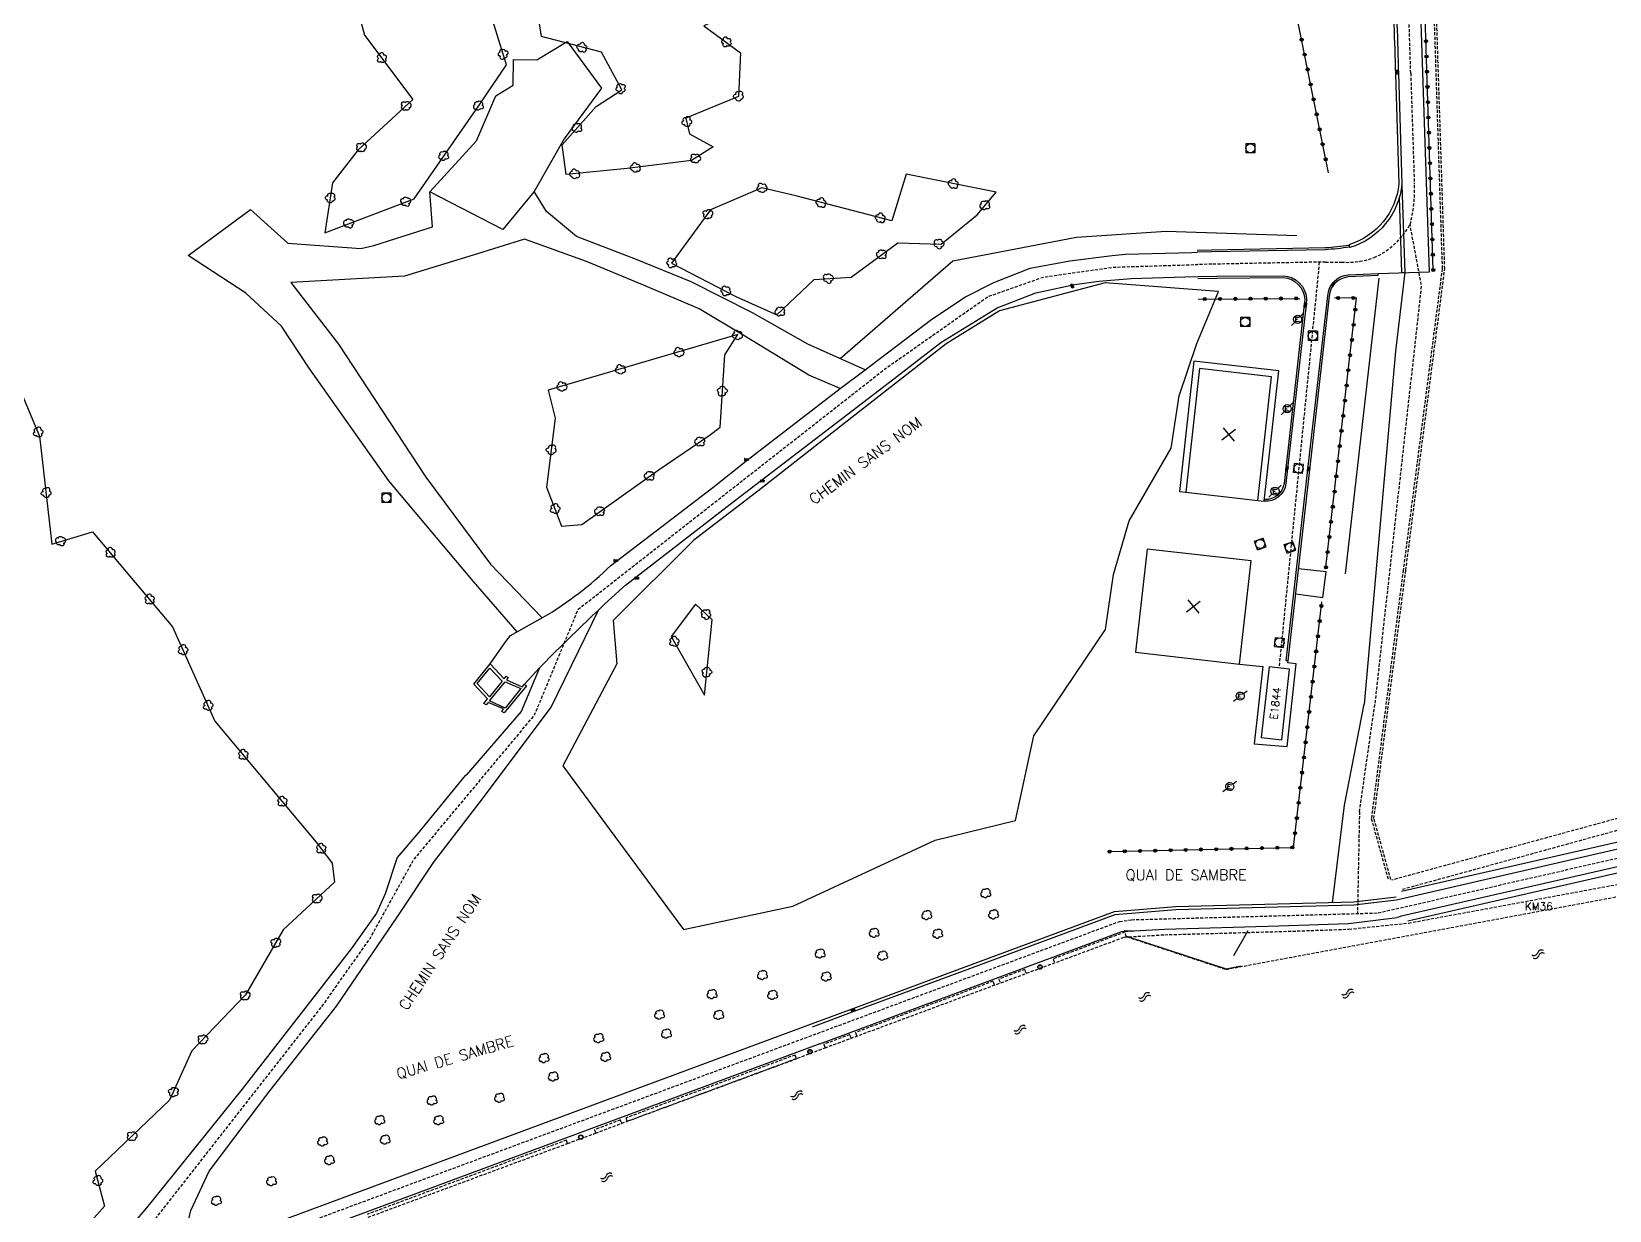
# Model space of a CAD drawing. Header units: millimetres. Extents: x 151000 to 152000, y 121000 to 122001.
# Drawn here: x 151146.2 to 151405, y 121685.7 to 121878.9 of the extents above; entities that cross this region are included whole.
import ezdxf
from ezdxf.enums import TextEntityAlignment as Align

# ---------------------------------------------------------------- set-up
doc = ezdxf.new("R2010")
doc.units = ezdxf.units.MM
doc.linetypes.add('DASHED', pattern=[0.75, 0.5, -0.25])
doc.layers.get('0').update_dxf_attribs({"linetype": 'CONTINUOUS'})
for name, color, linetype in [('W0001', 6, 'DASHED'), ('W0008', 7, 'CONTINUOUS'), ('W0100', 7, 'CONTINUOUS'), ('W0112', 1, 'DASHED'), ('W0211', 2, 'CONTINUOUS'), ('W0300', 7, 'CONTINUOUS'), ('W0302', 3, 'CONTINUOUS'), ('W0322', 7, 'CONTINUOUS'), ('W0330', 7, 'CONTINUOUS'), ('W0334', 7, 'CONTINUOUS'), ('W0400', 7, 'CONTINUOUS'), ('W0420', 7, 'CONTINUOUS'), ('W0454', 7, 'CONTINUOUS'), ('W0471', 7, 'CONTINUOUS'), ('W0500', 5, 'DASHED'), ('W0851', 7, 'CONTINUOUS'), ('W0984', 7, 'CONTINUOUS'), ('W0989', 7, 'CONTINUOUS'), ('W0991', 7, 'CONTINUOUS')]:
    doc.layers.add(name, color=color, linetype=linetype)
doc.styles.get("Standard").update_dxf_attribs({"font": 'romans.shx', "width": 0.85})

# ---------------------------------------------------------------- blocks, each defined once
blk = doc.blocks.new('T300')
for p, q in [((-0.8, 0.51), (-0.86, 0.34)), ((-0.86, 0.34), (-0.86, 0.17)), ((-0.86, 0.17), (-0.74, 0.06)), ((-0.69, 0.63), (-0.8, 0.51)), ((-0.8, -0.06), (-0.74, 0.06)), ((-0.74, 0.06), (-0.69, 0.11)), ((-0.57, 0.69), (-0.69, 0.63)), ((-0.46, 0.69), (-0.57, 0.69)), ((-0.29, 0.63), (-0.46, 0.69)), ((-0.29, 0.63), (-0.17, 0.74)), ((-0.23, 0.57), (-0.29, 0.63)), ((-0.17, 0.74), (-0.06, 0.8)), ((-0.06, 0.8), (0.06, 0.8)), ((0.06, 0.8), (0.23, 0.74)), ((0.23, 0.74), (0.34, 0.63)), ((0.34, 0.63), (0.4, 0.51)), ((0.46, 0.46), (0.34, 0.46)), ((0.4, 0.51), (0.4, 0.46)), ((0.57, 0.4), (0.46, 0.46)), ((0.57, 0.4), (0.69, 0.29)), ((0.69, 0.29), (0.74, 0.17)), ((0.74, 0.06), (0.69, -0.17)), ((0.74, 0.17), (0.74, 0.06)), ((-0.8, -0.17), (-0.8, -0.06)), ((-0.8, -0.23), (-0.8, -0.17)), ((-0.74, -0.34), (-0.8, -0.23)), ((-0.69, -0.4), (-0.74, -0.34)), ((-0.51, -0.46), (-0.69, -0.4)), ((-0.4, -0.46), (-0.51, -0.46)), ((-0.4, -0.46), (-0.34, -0.46)), ((-0.34, -0.46), (-0.34, -0.4)), ((-0.34, -0.51), (-0.34, -0.46)), ((-0.29, -0.63), (-0.34, -0.51)), ((-0.17, -0.74), (-0.29, -0.63)), ((-0.06, -0.8), (-0.17, -0.74)), ((0.06, -0.8), (-0.06, -0.8)), ((0.17, -0.74), (0.06, -0.8)), ((0.23, -0.69), (0.17, -0.74)), ((0.29, -0.46), (0.23, -0.46)), ((0.29, -0.63), (0.23, -0.69)), ((0.46, -0.4), (0.29, -0.46)), ((0.34, -0.51), (0.29, -0.63)), ((0.34, -0.51), (0.34, -0.46)), ((0.57, -0.34), (0.46, -0.4)), ((0.63, -0.29), (0.57, -0.34)), ((0.69, -0.17), (0.63, -0.29))]:
    blk.add_line(p, q)
blk = doc.blocks.new('t500o')
at = {"color": 0, "linetype": 'Continuous'}
for centre, start, end in [((-0.5, 0.625), 216.8699, 323.1301), ((0.5, -0.125), 36.8699, 143.1301), ((0.5, -0.625), 36.8699, 143.1301), ((-0.5, 0.125), 216.8699, 323.1301)]:
    blk.add_arc(centre, 0.625, start, end, dxfattribs=at)
blk = doc.blocks.new('t322o')
at = {"color": 0, "linetype": 'Continuous'}
for radius in [0.25, 0.15]:
    blk.add_circle((0, 0), radius, dxfattribs=at)
blk = doc.blocks.new('T400')
for p, q in [((-0.15, 0.3), (0.15, 0.3)), ((-0.15, -0.25), (-0.15, 0.3)), ((-0.15, 0.15), (0.15, 0.15)), ((-0.15, 0), (0.15, 0)), ((0.15, 0.3), (0.15, -0.25)), ((-0.15, -0.15), (0.15, -0.15)), ((-0.15, -0.25), (-0.15, -0.3)), ((-0.15, -0.3), (0.15, -0.3)), ((0.15, -0.3), (0.15, -0.25))]:
    blk.add_line(p, q)
blk = doc.blocks.new('T420')
for p, q in [((0.75, 0.75), (-0.75, 0.75)), ((-0.75, 0.75), (-0.75, -0.75)), ((0.75, 0.75), (0.75, -0.75)), ((0.75, -0.75), (-0.75, -0.75))]:
    blk.add_line(p, q)
blk.add_ellipse((0, 0), major_axis=(-0.53, 0.53), ratio=1, start_param=3.926991, end_param=10.210176)
blk = doc.blocks.new('T471')
for p, q in [((-0.333334, 0.333334), (-0.333334, -0.333334)), ((-0.333334, 0.333334), (0.333334, 0.333334)), ((-0.333334, 0), (0, 0)), ((0.500001, 0.500001), (1.000002, 1.000002)), ((-0.500001, -0.500001), (-1.000002, -1.000002)), ((-0.333334, -0.333334), (0.333334, -0.333334))]:
    blk.add_line(p, q)
blk.add_ellipse((0, 0), major_axis=(0.471405, 0.471405), ratio=1, start_param=5.4977871438, end_param=11.780972451)
blk = doc.blocks.new('t991o')
at = {"color": 0, "linetype": 'Continuous'}
for p, q in [((-1, 1), (1, -1)), ((-1, -1), (1, 1))]:
    blk.add_line(p, q, dxfattribs=at)

msp = doc.modelspace()

# ---------------------------------------------------------------- linework, layer by layer
at = {"layer": 'W0001'}
for p, q in [((151367.05, 121734.44), (151470.48, 121758.16)), ((151363.99, 121751.03), (151363.71, 121736.16)), ((151363.71, 121736.16), (151363.67, 121734.35)), ((151147.82, 121667.57), (151324.65, 121733.05)), ((151324.65, 121733.05), (151326.64, 121733.33)), ((151326.64, 121733.33), (151367.05, 121734.44))]:
    msp.add_line(p, q, dxfattribs=at)
msp.add_lwpolyline([(151365.5, 121943.3), (151368.47, 121923.06), (151371.89, 121888.31, -0.001015), (151372.4, 121872.07), (151372.99, 121853.88, -0.081199), (151372.29, 121847.28, -0.165335), (151366.4, 121841.87, -0.113131), (151361.04, 121841.12), (151361.04, 121841.12, -0.015484), (151358.44, 121841.13), (151339.77, 121840.77), (151337.45, 121840.72)], format="xyb", dxfattribs=at)
at = {"layer": 'W0001', "flags": 128}
for points in [[(151363.99, 121751.03), (151366.61, 121769.16), (151374.19, 121837.15), (151372.29, 121847.28)], [(151000, 121537.74), (151012.18, 121547.6), (151024.87, 121560.46), (151040.59, 121578.67), (151097.59, 121639.56), (151106.17, 121649.21), (151114.39, 121657.78), (151121.53, 121662.6), (151134.75, 121667.06), (151145.47, 121670.46), (151161.02, 121677.24), (151194.07, 121719.39), (151201.76, 121730.28), (151208.9, 121743.14), (151228.74, 121766.89), (151235.88, 121784.21), (151286.27, 121823.67), (151303.06, 121835.46), (151312.18, 121838.67), (151323.61, 121840.28), (151337.45, 121840.72)], [(151357.41, 121841.11), (151350.8, 121774.58)]]:
    msp.add_lwpolyline(points, dxfattribs=at)
at = {"layer": 'W0008'}
for p, q in [((151361.54, 121752.09), (151364.75, 121768.65)), ((151370.08, 121736.57), (151457.74, 121756.82)), ((151359.55, 121736.12), (151361.54, 121752.09)), ((151452.82, 121752.6), (151371.11, 121733.95)), ((151370.42, 121733.77), (151370.19, 121733.71)), ((151370.65, 121733.84), (151370.42, 121733.77)), ((151370.88, 121733.9), (151370.65, 121733.84)), ((151371.11, 121733.95), (151370.88, 121733.9)), ((151326.89, 121731.48), (151325.43, 121731.5)), ((151343.4, 121727.49), (151345.75, 121731.58)), ((151147.07, 121669.18), (151274.14, 121716.27)), ((151275.52, 121712.99), (151148.57, 121665.95))]:
    msp.add_line(p, q, dxfattribs=at)
for points in [[(151299.35, 121955.27), (151335.8, 121953.58), (151338.48, 121953.39), (151343.31, 121952.92, -0.170985), (151355.43, 121946.24, -0.067096), (151356.48, 121944.77, -0.069146), (151361.15, 121932.46, 0.012102), (151362.39, 121927.24), (151367.02, 121907.78, -0.026874), (151369.88, 121888.18, -0.001011), (151370.4, 121872.01), (151370.97, 121853.94, -0.303478), (151362.42, 121843.49), (151362.39, 121843.58, -0.025986), (151358.37, 121843.14), (151339.73, 121842.78), (151337.41, 121842.73)], [(151352.3, 121775.74), (151351.96, 121775.77), (151355.61, 121807.61), (151358.8, 121835.57, -0.370909), (151362.13, 121839.03), (151367.09, 121839.25), (151375.5, 121839.54), (151373.73, 121891.86), (151373.26, 121905.78), (151372.36, 121931.88), (151372.28, 121932.63, -0.341197), (151375.52, 121936.37), (151376.54, 121936), (151377.12, 121935.92), (151377.15, 121936.45), (151381.26, 121936.25)], [(151221.42, 121775.28), (151223.99, 121778.91), (151224.78, 121779.9), (151224.78, 121779.9), (151230.15, 121782.9, 0.059208), (151241.23, 121791.38), (151257.94, 121804.15), (151263.57, 121808.63), (151278.83, 121820.39), (151282.93, 121823.46), (151285.22, 121825.19), (151293.86, 121831.77), (151299.39, 121835.43), (151304.02, 121837.76), (151310.01, 121840.12), (151316.52, 121841.3), (151323.42, 121842.2), (151325.63, 121842.4), (151336.53, 121842.71), (151337.41, 121842.73)], [(151337.49, 121838.74), (151340.57, 121838.8), (151351.5, 121838.88, -0.389455), (151355.33, 121834.95), (151355.2, 121833.65), (151351.93, 121804.81, -0.403385), (151348.38, 121801.91)], [(151227.06, 121771.92), (151229.53, 121774.6, -0.017003), (151243.64, 121788.16), (151260.79, 121801.45), (151265.94, 121805.39), (151286.92, 121821.45), (151295.34, 121827.94), (151304.61, 121833.6), (151310.91, 121836.05), (151317.28, 121837.45), (151321.25, 121837.98), (151326.58, 121838.4), (151335.35, 121838.69), (151337.49, 121838.74)], [(151370.89, 121737.99), (151457.48, 121757.73), (151467.6, 121760.17), (151471.23, 121761.03), (151471.98, 121760.93, -0.1661), (151472.23, 121760.78, -0.0441), (151472.42, 121760.51), (151472.42, 121760.51)]]:
    msp.add_lwpolyline(points, format="xyb", dxfattribs=at)
for points in [[(151225.87, 121780.51), (151218.73, 121788.78), (151204.82, 121805.28), (151191.76, 121823.71), (151187.21, 121830.59), (151181.39, 121836.03), (151171.93, 121842.19), (151182.12, 121849.72), (151188.28, 121844.24), (151200.26, 121843.35), (151202.36, 121843.81), (151212.01, 121846.9), (151211.55, 121852.61)], [(151235.61, 121845.3), (151230.66, 121849.39), (151228.68, 121852.7)], [(151237.24, 121841.19), (151227.07, 121844.89), (151218.68, 121842.26), (151207.38, 121838.83), (151188.78, 121837.79), (151196.6, 121827.69), (151210.91, 121805.85), (151221.5, 121791.58), (151229.99, 121782.8)], [(151282.93, 121823.46), (151273.56, 121827.65), (151264.47, 121832.81), (151254.39, 121837.86), (151245.28, 121841.61), (151235.61, 121845.3)], [(151278.83, 121820.39), (151273.7, 121822.58), (151263.21, 121829), (151255.72, 121833.43), (151246.85, 121837.22), (151237.24, 121841.19)], [(151371.43, 121839.4), (151369.92, 121826.5), (151364.75, 121768.65)], [(151170.45, 121677.83), (151172.38, 121685.67), (151175.38, 121692.13), (151185.32, 121705.28), (151196.26, 121719.19), (151206.31, 121733.94), (151212.17, 121742.7), (151220.37, 121753.37), (151231.44, 121768.17), (151239.29, 121784.17)], [(151229.53, 121774.6), (151226.55, 121767.44), (151217.51, 121757.04), (151217.33, 121756.98), (151209.76, 121747.7), (151206.19, 121743.55), (151204.23, 121737.58), (151202.78, 121734.41), (151198.63, 121728.54), (151180.73, 121705.5), (151165.11, 121686.1), (151158.68, 121678.56)], [(151473.52, 121757.23), (151473.71, 121756.83), (151473.66, 121756.65), (151471.49, 121756.01), (151463.67, 121754.16), (151452.85, 121751.59), (151371.93, 121733.12), (151371.93, 121733.12)], [(151274.32, 121715.8), (151281.58, 121718.5), (151300.13, 121725.36), (151323.96, 121734.18), (151333.89, 121735.01), (151363.08, 121735.78), (151370.08, 121736.57)], [(151275.52, 121712.99), (151275.52, 121712.99), (151300.94, 121722.42), (151325.05, 121731.4), (151332.02, 121731.81), (151350.77, 121732.32), (151362.19, 121732.71), (151370.19, 121733.71)]]:
    msp.add_lwpolyline(points, dxfattribs=at)
at = {"layer": 'W0100'}
for points in [[(151347.32, 121802.03), (151349.57, 121822.33), (151337.77, 121823.7), (151335.52, 121803.4)], [(151329.17, 121794.07), (151327.26, 121777.17), (151344.34, 121775.24), (151346.25, 121792.14)], [(151351.24, 121762.81), (151352.55, 121774.38), (151349.18, 121774.76), (151347.87, 121763.19)]]:
    msp.add_lwpolyline(points, close=True, dxfattribs=at)
at = {"layer": 'W0112'}
for p, q in [((151444.03, 121760.25), (151369.31, 121739.82)), ((151444.56, 121758.45), (151371.03, 121738.29)), ((151372.04, 121732.79), (151472.67, 121751.37)), ((151342.12, 121725.2), (151438, 121743)), ((151325.54, 121731.3), (151313.77, 121726.92)), ((151325.75, 121730.58), (151325.54, 121731.3)), ((151325.75, 121730.58), (151325.83, 121730.55)), ((151325.83, 121730.55), (151342.12, 121725.2)), ((151309.13, 121725.19), (151304.88, 121723.61)), ((151309.36, 121724.56), (151309.13, 121725.19)), ((151313.77, 121726.92), (151314.03, 121726.23)), ((151303.93, 121723.25), (151281.36, 121714.85)), ((151304.17, 121722.61), (151303.93, 121723.25)), ((151304.88, 121723.61), (151305.11, 121722.97)), ((151281.36, 121714.85), (151281.58, 121714.26)), ((151243.02, 121699.97), (151276.36, 121712.33)), ((151280.42, 121714.5), (151276.14, 121712.91)), ((151276.14, 121712.91), (151276.36, 121712.33)), ((151280.64, 121713.91), (151280.42, 121714.5)), ((151271.44, 121711.16), (151243.68, 121700.83)), ((151243.88, 121700.29), (151271.66, 121710.55)), ((151271.66, 121710.55), (151271.44, 121711.16)), ((151242.82, 121700.51), (151238.53, 121698.91)), ((151238.74, 121698.35), (151243.02, 121699.97)), ((151243.02, 121699.97), (151242.82, 121700.51)), ((151243.68, 121700.83), (151243.88, 121700.29)), ((151233.94, 121697.2), (151201.25, 121685.04)), ((151201.43, 121684.57), (151234.14, 121696.66)), ((151234.14, 121696.66), (151233.94, 121697.2)), ((151234.14, 121696.66), (151238.74, 121698.35)), ((151238.53, 121698.91), (151238.74, 121698.35))]:
    msp.add_line(p, q, dxfattribs=at)
for points in [[(151381.12, 121932.3), (151374.5, 121932.55), (151375.99, 121888.54), (151377.56, 121840.03), (151371.17, 121790.65), (151365.94, 121749.9), (151368.74, 121739.81)], [(151369.14, 121739.92), (151366.37, 121749.93), (151371.59, 121790.6), (151377.98, 121840.01), (151376.41, 121888.55), (151374.94, 121932.12), (151381.1, 121931.88)], [(151276.36, 121712.33), (151325.42, 121730.48), (151332.06, 121730.87), (151350.79, 121731.39), (151362.27, 121731.78), (151372.04, 121732.79)]]:
    msp.add_lwpolyline(points, dxfattribs=at)
at = {"layer": 'W0211'}
msp.add_lwpolyline([(151353.7, 121845.43), (151332.29, 121846.12), (151317.57, 121845.15), (151297.31, 121841.28), (151278.86, 121825.28)], dxfattribs=at)
at = {"layer": 'W0302'}
for points in [[(151215.94, 121899.84), (151200.98, 121896.36), (151197.22, 121891.77), (151200.82, 121878.31), (151208.75, 121867.78), (151199.8, 121859.52), (151195.58, 121854.1), (151194.34, 121845.92), (151208.97, 121851.5), (151219.64, 121866.82), (151224.15, 121873.43)], [(151254.94, 121892.83), (151269.22, 121889.69), (151269.62, 121887.07), (151265.38, 121883.95), (151256.48, 121879.85), (151262.51, 121875.41), (151262.15, 121868.23), (151253.53, 121864.71), (151254.11, 121862.14), (151258.04, 121860.01), (151254.47, 121857.76), (151243.89, 121856.48), (151233.93, 121855.45), (151233.27, 121860.31), (151238.85, 121866.64), (151243.03, 121869.35), (151239.69, 121875.5), (151229.87, 121878.07), (151229.15, 121882.73), (151230.46, 121887.51), (151236.06, 121897.58), (151244.93, 121900.57)], [(151289.64, 121855.54), (151287.29, 121847.9), (151271.77, 121851.91), (151265.98, 121853.29), (151257.6, 121849.66), (151251.19, 121840.94), (151261.75, 121835.46), (151268.45, 121832.45), (151274.6, 121838.26), (151280.66, 121838.65), (151288.29, 121844.27), (151295.39, 121844.05), (151301.32, 121848.87), (151304.42, 121852.57)], [(151230.95, 121820.1), (151232.1, 121815.56), (151230.7, 121804.22), (151233.15, 121797.82), (151236.46, 121798.12), (151248.97, 121807.03), (151257.37, 121812.68), (151259.16, 121814.07), (151259.92, 121825.93), (151262.07, 121829.23)], [(151256.61, 121770.14), (151257.85, 121782.51), (151255.13, 121785.06), (151251.14, 121779.73)]]:
    msp.add_lwpolyline(points, close=True, dxfattribs=at)
msp.add_lwpolyline([(151140.13, 121830.17), (151147.57, 121812.58), (151149.57, 121794.9), (151156.25, 121796.93), (151169.33, 121781.32), (151176.31, 121765.88), (151192.91, 121746.02), (151195.52, 121742.58), (151195.91, 121739.51), (151187.49, 121731.69), (151181.3, 121721.01), (151172.52, 121711.87), (151168.88, 121703.74), (151156.66, 121692.14), (151158.19, 121686.41), (151151.9, 121679.3)], dxfattribs=at)
at = {"layer": 'W0322'}
for p, q in [((151325.81, 121730.61), (151342.14, 121725.28)), ((151342.14, 121725.28), (151344.61, 121725.77))]:
    msp.add_line(p, q, dxfattribs=at)
for points in [[(151376.11, 121839.83), (151374.56, 121888.26), (151373.12, 121932.58)], [(151358.91, 121855.72), (151352.05, 121889.84)], [(151337.56, 121835.05), (151354.21, 121835.17)], [(151358.5, 121791.09), (151363.53, 121835.26), (151359.89, 121835.21)], [(151322.86, 121744.49), (151338.02, 121744.84), (151353.17, 121745.18), (151357.84, 121785.43)]]:
    msp.add_lwpolyline(points, dxfattribs=at)
at = {"layer": 'W0330'}
msp.add_lwpolyline([(151322.29, 121837.74), (151304.99, 121833.12), (151296.22, 121827.72), (151280.76, 121815.62), (151265.34, 121803.57), (151254.82, 121795.56), (151241.6, 121782.36), (151242.2, 121775.27), (151233.38, 121758.55), (151240.19, 121749.26), (151253.17, 121731.74), (151271.08, 121735.53), (151294.43, 121746.37), (151307.6, 121749.61), (151310.6, 121763.47), (151322.36, 121780.91), (151323.67, 121789.92), (151326.23, 121798.72), (151333.13, 121810.6), (151334.45, 121819.17), (151337.33, 121827.8), (151340.9, 121836.27)], close=True, dxfattribs=at)
msp.add_lwpolyline([(151361.71, 121790), (151367.25, 121838.47)], dxfattribs=at)
at = {"layer": 'W0334'}
for points in [[(151338.97, 121953.34), (151338.92, 121952.85), (151343.25, 121952.43, -0.177354), (151355.07, 121945.89, -0.067096), (151356.04, 121944.54, -0.07028), (151360.66, 121932.35, 0.011998), (151361.91, 121927.12), (151366.53, 121907.67, -0.026843), (151369.38, 121888.15, -0.00101), (151369.9, 121871.99), (151370.47, 121853.95, -0.30273), (151362.28, 121843.97), (151362.39, 121843.58)], [(151362.31, 121843.86, -0.025685), (151358.36, 121843.44), (151339.72, 121843.08), (151337.4, 121843.03)], [(151344.34, 121775.24), (151348.17, 121774.82), (151346.75, 121762.15), (151352.12, 121761.73), (151353.62, 121775.25), (151352.25, 121775.41), (151352.3, 121775.74), (151355.91, 121807.57), (151359.1, 121835.54, -0.371008), (151362.15, 121838.73), (151367.08, 121838.95), (151367.07, 121839.25)], [(151337.49, 121838.44), (151340.57, 121838.5), (151351.49, 121838.58, -0.387241), (151355.03, 121834.96), (151354.9, 121833.69), (151351.63, 121804.84, -0.402444), (151348.42, 121802.21, -0.403297)]]:
    msp.add_lwpolyline(points, format="xyb", dxfattribs=at)
for points in [[(151211.55, 121852.61), (151219.19, 121861.01), (151222.39, 121868.37), (151225.21, 121870.11), (151225.3, 121874.32), (151229.09, 121874.26), (151234.1, 121877.28), (151239.73, 121869.64), (151233.56, 121861.31), (151228.68, 121852.7), (151223.53, 121846.47)], [(151227.06, 121771.92), (151227.38, 121771.67), (151223.75, 121767.25), (151223.34, 121767.45), (151223.63, 121767.87), (151221.12, 121768.94), (151220.78, 121768.55), (151220.42, 121768.77), (151221.02, 121769.51), (151218.75, 121771.94), (151221.42, 121775.28), (151223.74, 121772.84), (151224.07, 121773.23), (151224.42, 121773.05), (151224.12, 121772.67), (151226.68, 121771.52)], [(151223.44, 121772.42), (151221.32, 121769.88), (151219.32, 121772.04), (151221.4, 121774.55)], [(151226.48, 121771.23), (151223.91, 121768.03), (151221.35, 121769.22), (151223.92, 121772.34)]]:
    msp.add_lwpolyline(points, close=True, dxfattribs=at)
for points in [[(151370.97, 121839.38), (151370.56, 121851.77)], [(151370.95, 121853.75), (151371.43, 121839.4), (151370.97, 121839.38)], [(151347.32, 121802.03), (151348.38, 121801.91), (151350.75, 121823.27), (151336.83, 121824.89), (151334.46, 121803.52), (151335.52, 121803.4)], [(151353.55, 121786.73), (151357.97, 121786.16), (151358.51, 121790.33), (151354.01, 121790.86)], [(151274.14, 121716.27), (151281.41, 121718.97), (151299.95, 121725.83), (151323.85, 121734.67), (151333.87, 121735.51), (151363.05, 121736.27), (151370.02, 121737.06)]]:
    msp.add_lwpolyline(points, dxfattribs=at)
at = {"layer": 'W0454'}
for centre, radius in [((151311.61, 121725.59), 0.375), ((151311.61, 121725.59), 0.315), ((151311.61, 121725.59), 0.0075), ((151273.9, 121711.7), 0.375), ((151273.9, 121711.7), 0.315), ((151273.9, 121711.7), 0.0075), ((151236.32, 121697.7), 0.375), ((151236.32, 121697.7), 0.315), ((151236.32, 121697.7), 0.0075)]:
    msp.add_circle(centre, radius, dxfattribs=at)
at = {"layer": 'W0851'}
for p, q in [((151392.52, 121735.27), (151392.51, 121735.52)), ((151392.51, 121735.52), (151392.76, 121735.52)), ((151392.76, 121735.52), (151392.77, 121735.27)), ((151392.52, 121735.27), (151392.77, 121735.27))]:
    msp.add_line(p, q, dxfattribs=at)

# ---------------------------------------------------------------- block references
at = {"layer": 'W0300'}
for p, rotation in [((151260.24, 121877.09), 323.5929024817285), ((151203.69, 121874.49), 306.9773756933395), ((151223.58, 121875.29), 107.2826015940284), ((151236.44, 121876.35), 165.3535178523865), ((151242.86, 121869.67), 118.4729333623584), ((151207.57, 121866.7), 222.7083261260094), ((151219.61, 121866.79), 55.16327611045436), ((151262.15, 121868.25), 267.0923205634942), ((151253.68, 121864.05), 282.5952538813949), ((151235.76, 121863.14), 48.56174393017627), ((151200.23, 121859.91), 222.7083261260094), ((151213.9, 121858.58), 55.16327611045436), ((151245.19, 121856.64), 186.8993692643354), ((151255.02, 121858.11), 212.1945007605128), ((151235.24, 121855.59), 185.9149284308925), ((151265.95, 121853.28), 203.4197857305071), ((151297.32, 121854), 168.6313413214096), ((151195.2, 121851.58), 261.3722360959982), ((151207.69, 121851.01), 20.85909947723781), ((151275.66, 121850.91), 165.5227830316747), ((151257.07, 121848.93), 233.658800120621), ((151285.35, 121848.41), 165.5227830316747), ((151302.66, 121850.46), 50.01862337602835), ((151198.34, 121847.45), 20.85909947723781), ((151295.11, 121844.06), 358.2190107373368), ((151251.25, 121840.9), 332.5670703257618), ((151285.73, 121842.39), 36.3405773205218), ((151276.96, 121838.41), 3.719827596264544), ((151260.13, 121836.3), 332.5670703257618), ((151269.05, 121833.02), 43.35647814466266), ((151261.92, 121829.18), 196.3457638277607), ((151252.32, 121826.37), 196.3457638277607), ((151242.73, 121823.55), 196.3457638277607), ((151233.13, 121820.74), 196.3457638277607), ((151259.54, 121820.03), 86.29887070676521), ((151147.33, 121813.15), 292.9233314352786), ((151231.44, 121810.28), 262.9659205621221), ((151255.91, 121811.69), 33.90496787883724), ((151247.64, 121806.08), 35.4454836881896), ((151148.62, 121803.25), 276.4402841852276), ((151232.09, 121800.59), 290.9728689404229), ((151239.49, 121800.28), 35.4454836881896), ((151151.09, 121795.37), 16.91498717359454), ((151159.21, 121793.4), 309.975297721852), ((151165.63, 121785.74), 309.975297721852), ((151256.81, 121783.49), 136.8752463575769), ((151251.65, 121778.83), 299.7225322368522), ((151171.08, 121777.46), 294.3133583293334), ((151257, 121773.98), 84.27454460854055), ((151175.2, 121768.34), 294.3133583293334), ((151180.99, 121760.28), 309.8921954923957), ((151187.4, 121752.61), 309.8921954923957), ((151193.76, 121744.9), 307.1458846949814), ((151192.97, 121736.79), 222.8769983800205), ((151302.8, 121737.72), 56.04111427336629), ((151304.08, 121734.24), 56.04111427336629), ((151293.13, 121734.13), 56.04111427336629), ((151186.23, 121729.52), 239.9219656148467), ((151284.5, 121731.21), 56.04111427336629), ((151294.91, 121731.07), 56.04111427336629), ((151275.64, 121727.82), 56.04111427336629), ((151285.88, 121727.48), 56.04111427336629), ((151266.18, 121724.3), 56.04111427336629), ((151276.64, 121724.05), 56.04111427336629), ((151181.18, 121720.89), 226.130760340514), ((151257.91, 121721.16), 56.04111427336629), ((151267.84, 121721.04), 56.04111427336629), ((151249.3, 121717.81), 56.04111427336629), ((151259, 121717.76), 56.04111427336629), ((151174.25, 121713.68), 226.130760340514), ((151239.32, 121713.96), 56.04111427336629), ((151250.43, 121714.69), 56.04111427336629), ((151230.36, 121710.69), 56.04111427336629), ((151240.46, 121710.9), 56.04111427336629), ((151231.88, 121707.67), 56.04111427336629), ((151169.46, 121705.03), 245.925912666398), ((151212.01, 121703.74), 56.04111427336629), ((151223.06, 121704.18), 56.04111427336629), ((151203.43, 121700.52), 56.04111427336629), ((151213.08, 121700.5), 56.04111427336629), ((151162.65, 121697.83), 223.4785453188733), ((151194.05, 121697.03), 56.04111427336629), ((151204.31, 121697.33), 56.04111427336629), ((151195.19, 121693.96), 56.04111427336629), ((151157.1, 121690.47), 284.9786526063666), ((151185.68, 121690.51), 56.04111427336629), ((151176.63, 121687.31), 56.04111427336629)]:
    msp.add_blockref('T300', p, dxfattribs=dict(at, rotation=rotation))
at = {"layer": 'W0322'}
for p, rotation in [((151354.51, 121877.58), 101.3729643934448), ((151355, 121875.13), 101.3729643934448), ((151374.91, 121877.31), 91.82706174893899), ((151374.99, 121874.82), 91.82706174893899), ((151355.5, 121872.68), 101.3729643934448), ((151375.07, 121872.32), 91.82706174893899), ((151355.99, 121870.23), 101.3729643934448), ((151375.15, 121869.82), 91.82706174893899), ((151356.48, 121867.78), 101.3729643934448), ((151375.23, 121867.32), 91.82706174893899), ((151356.98, 121865.33), 101.3729643934448), ((151375.31, 121864.82), 91.82706174893899), ((151357.47, 121862.88), 101.3729643934448), ((151375.39, 121862.32), 91.82706174893899), ((151357.96, 121860.43), 101.3729643934448), ((151375.47, 121859.82), 91.82706174893899), ((151358.46, 121857.97), 101.3729643934448), ((151375.55, 121857.32), 91.82706174893899), ((151375.63, 121854.83), 91.82706174893899), ((151375.71, 121852.33), 91.82706174893899), ((151375.79, 121849.83), 91.82706174893899), ((151375.87, 121847.33), 91.82706174893899), ((151375.95, 121844.83), 91.82706174893899), ((151376.03, 121842.33), 91.82706174893899), ((151376.11, 121839.83), 91.82706174893899), ((151338.63, 121835.06), 0.4206956049175399), ((151341.13, 121835.08), 0.4206956049175399), ((151343.63, 121835.09), 0.4206956049175399), ((151346.13, 121835.11), 0.4206956049175399), ((151348.63, 121835.13), 0.4206956049175399), ((151351.13, 121835.15), 0.4206956049175399), ((151353.63, 121835.17), 0.4206956049175399), ((151360.48, 121835.22), 180.699403491356), ((151362.98, 121835.25), 180.699403491356), ((151363.03, 121830.84), 83.4992075975107), ((151363.31, 121833.32), 83.4992075975107), ((151362.75, 121828.35), 83.4992075975107), ((151362.46, 121825.87), 83.4992075975107), ((151362.18, 121823.39), 83.4992075975107), ((151361.9, 121820.9), 83.4992075975107), ((151361.62, 121818.42), 83.4992075975107), ((151361.33, 121815.93), 83.4992075975107), ((151361.05, 121813.45), 83.4992075975107), ((151360.77, 121810.97), 83.4992075975107), ((151360.48, 121808.48), 83.4992075975107), ((151360.2, 121806), 83.4992075975107), ((151359.92, 121803.51), 83.4992075975107), ((151359.63, 121801.03), 83.4992075975107), ((151359.35, 121798.55), 83.4992075975107), ((151359.07, 121796.06), 83.4992075975107), ((151358.78, 121793.58), 83.4992075975107), ((151358.5, 121791.09), 83.4992075975107), ((151357.76, 121784.76), 83.3747431486484), ((151357.48, 121782.28), 83.3747431486484), ((151357.19, 121779.79), 83.3747431486484), ((151356.9, 121777.31), 83.3747431486484), ((151356.61, 121774.83), 83.3747431486484), ((151356.32, 121772.34), 83.3747431486484), ((151356.03, 121769.86), 83.3747431486484), ((151355.75, 121767.38), 83.3747431486484), ((151355.46, 121764.89), 83.3747431486484), ((151355.17, 121762.41), 83.3747431486484), ((151354.88, 121759.93), 83.3747431486484), ((151354.59, 121757.44), 83.3747431486484), ((151354.3, 121754.96), 83.3747431486484), ((151354.01, 121752.48), 83.3747431486484), ((151353.73, 121749.99), 83.3747431486484), ((151353.44, 121747.51), 83.3747431486484), ((151323.02, 121744.49), 1.31226860178785), ((151325.52, 121744.55), 1.31226860178785), ((151328.02, 121744.61), 1.31226860178785), ((151330.52, 121744.66), 1.31226860178785), ((151333.02, 121744.72), 1.31226860178785), ((151335.52, 121744.78), 1.31226860178785), ((151338.02, 121744.84), 1.31226860178785), ((151340.51, 121744.89), 1.31226860178785), ((151343.01, 121744.95), 1.31226860178785), ((151345.51, 121745.01), 1.31226860178785), ((151348.01, 121745.07), 1.31226860178785), ((151350.51, 121745.12), 1.31226860178785), ((151353.01, 121745.18), 1.31226860178785)]:
    msp.add_blockref('t322o', p, dxfattribs=dict(at, rotation=rotation))
at = {"layer": 'W0400'}
for p, rotation in [((151370.16, 121872.25), 0.4011889640362476), ((151316.87, 121837.19), 211.544551396496), ((151359.66, 121837.5), 144.2575411636507), ((151355.12, 121834.08), 354.078216137676), ((151263.46, 121808.75), 267.9650678528945), ((151266.05, 121805.23), 267.9650678528945), ((151352.1, 121807.26), 353.538597000922), ((151355.67, 121807.18), 173.4596062515154), ((151242.04, 121792.19), 267.9650678528945), ((151245.45, 121789.31), 267.9650678528945), ((151280.91, 121718.54), 290.2972750256259)]:
    msp.add_blockref('T400', p, dxfattribs=dict(at, rotation=rotation))
at = {"layer": 'W0420'}
for p in [(151346.09, 121859.77), (151345.26, 121831.3), (151204.41, 121802.47)]:
    msp.add_blockref('T420', p, dxfattribs=at)
for p, rotation in [((151356.35, 121829.03), 0.42069560491763), ((151354.01, 121807.28), 263.538597000922), ((151347.72, 121794.92), 198.982562059366), ((151352.59, 121794.34), 198.982562059366), ((151350.89, 121778.78), 173.596142993548)]:
    msp.add_blockref('T420', p, dxfattribs=dict(at, rotation=rotation))
at = {"layer": 'W0471'}
for p, rotation in [((151353.85, 121831.74), 0.42069560491763), ((151352.14, 121817.09), 0.42069560491763), ((151350.15, 121803.57), 0.42069560491763), ((151344.45, 121769.99), 353.504876918373), ((151342.72, 121755.16), 353.504876918373)]:
    msp.add_blockref('T471', p, dxfattribs=dict(at, rotation=rotation))
at = {"layer": 'W0500', "rotation": 20.91988889341178}
for p in [(151393.31, 121727.68), (151328.76, 121720.69), (151362.11, 121721.23), (151308.32, 121715.32), (151271.74, 121704.56), (151240.54, 121691.12)]:
    msp.add_blockref('t500o', p, dxfattribs=at)
at = {"layer": 'W0991'}
for p, rotation in [((151342.55, 121812.86), 353.6691031895917), ((151336.76, 121784.66), 353.5485389998967)]:
    msp.add_blockref('t991o', p, dxfattribs=dict(at, rotation=rotation))

# ---------------------------------------------------------------- texts
at = {"layer": 'W0984'}
for s, rotation, p in [('E1844', 83.542, (151350.21, 121768.78)), ('KM36', 0.0127, (151393.4, 121735.52))]:
    msp.add_text(s, height=1.25, rotation=rotation, dxfattribs=at).set_placement(p, align=Align.MIDDLE)
at = {"layer": 'W0989'}
for s, rotation, p in [('CHEMIN SANS NOM', 36.4485, (151282.98, 121808.58)), ('CHEMIN SANS NOM', 56.49, (151213.21, 121728.05)), ('QUAI DE SAMBRE', 16.1834, (151215.7, 121710.69))]:
    msp.add_text(s, height=1.75, rotation=rotation, dxfattribs=at).set_placement(p, align=Align.MIDDLE)
msp.add_text('QUAI DE SAMBRE', height=1.75, dxfattribs=at).set_placement((151335.58, 121740.6), align=Align.MIDDLE)

doc.saveas('drawing.dxf')
